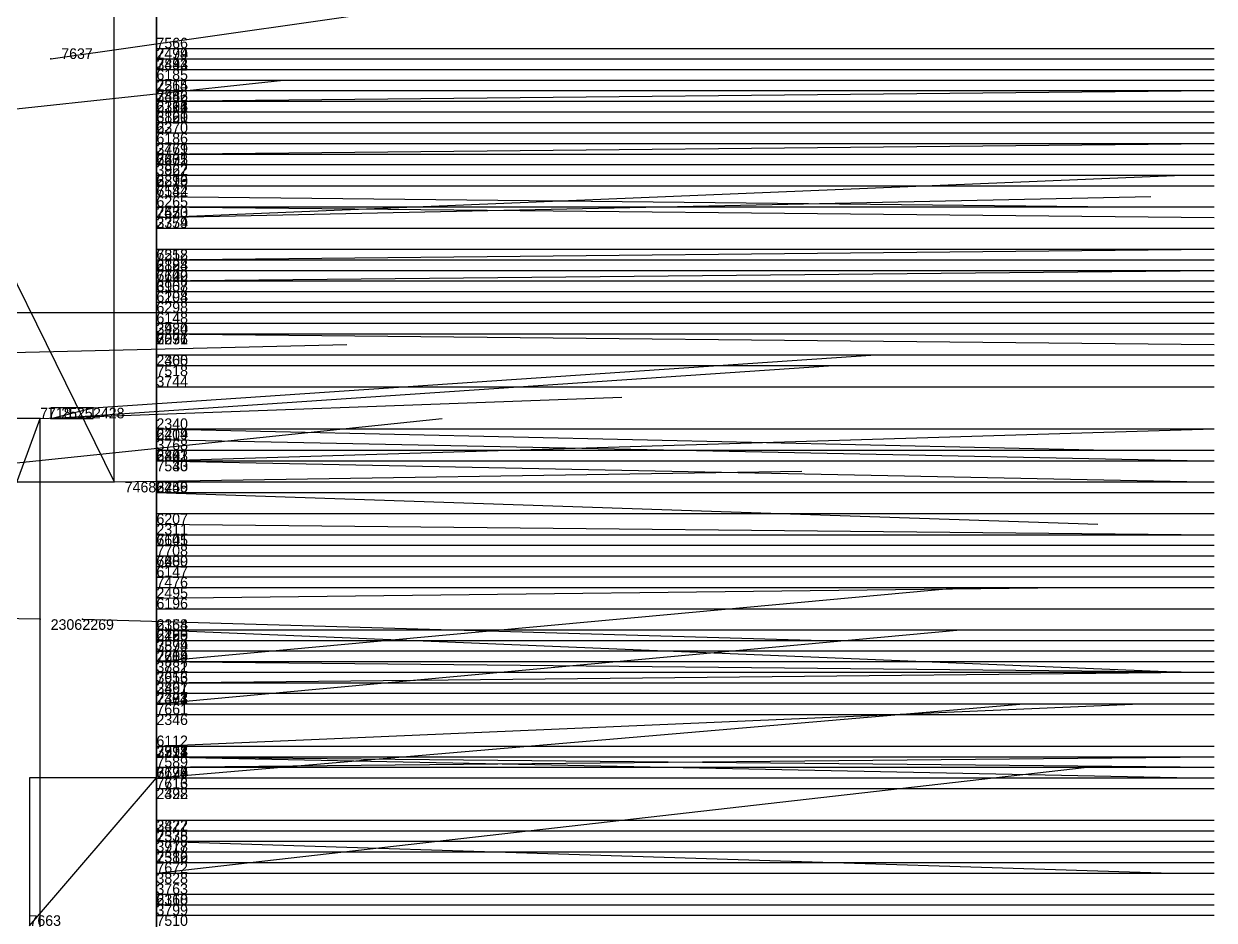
# Model space of a CAD drawing. Extents: x -0.07 to 1.1, y -0.07 to 1.1.
# Drawn here: x 0.9875 to 1.1, y 0.7805 to 0.8653 of the extents above; entities that cross this region are included whole.
import ezdxf

# ---------------------------------------------------------------- set-up
doc = ezdxf.new("R2010")
doc.units = 0
for name, color, linetype in [('Clients', 3, 'CONTINUOUS'), ('Facilities', 3, 'CONTINUOUS'), ('Facilities_lines', 3, 'CONTINUOUS'), ('Min_max_boxes', 1, 'CONTINUOUS'), ('Normals', 1, 'CONTINUOUS'), ('Source_points', 5, 'CONTINUOUS'), ('Text', 3, 'CONTINUOUS')]:
    doc.layers.add(name, color=color, linetype=linetype)

msp = doc.modelspace()

# ---------------------------------------------------------------- linework, layer by layer
at = {"layer": 'Clients', "color": 5}
for p in [(1, 0.863, 0.849), (1, 0.863, 0.846), (1, 0.862, 0.072), (1, 0.861, 0.222), (1, 0.861, 0.412), (1, 0.86, 0.839), (1, 0.859, 0.076), (1, 0.859, 0.169), (1, 0.859, 0.412), (1, 0.858, 0.749), (1, 0.858, 0.815), (1, 0.857, 0.687), (1, 0.857, 0.533), (1, 0.856, 0.688), (1, 0.856, 0.592), (1, 0.855, 0.688), (1, 0.855, 0.664), (1, 0.854, 0.454), (1, 0.853, 0.173), (1, 0.853, 0.632), (1, 0.853, 0.776), (1, 0.852, 0.359), (1, 0.851, 0.392), (1, 0.851, 0.465), (1, 0.85, 0.182), (1, 0.85, 0.664), (1, 0.85, 0.55), (1, 0.848, 0.634), (1, 0.846, 0.199), (1, 0.846, 0.317), (1, 0.844, 0.655), (1, 0.843, 0.118), (1, 0.843, 0.598), (1, 0.842, 0.26), (1, 0.842, 0.802), (1, 0.841, 0.259), (1, 0.841, 0.667), (1, 0.841, 0.663), (1, 0.84, 0.666), (1, 0.839, 0.69), (1, 0.839, 0.746), (1, 0.838, 0.524), (1, 0.837, 0.387), (1, 0.836, 0.137), (1, 0.836, 0.57), (1, 0.836, 0.773), (1, 0.834, 0.098), (1, 0.833, 0.085), (1, 0.833, 0.836), (1, 0.831, 0.378), (0.994, 0.829), (0.989, 0.828, 1), (1, 0.827, 0.622), (1, 0.825, 0.226), (1, 0.825, 0.501), (1, 0.824, 0.051), (1, 0.824, 0.385), (1, 0.824, 0.536), (1, 0.824, 0.892), (0.996, 0.822, 1), (1, 0.822, 0.746), (1, 0.821, 0.496), (1, 0.819, 0.683), (1, 0.817, 0.641), (1, 0.816, 0.863), (1, 0.816, 0.85), (1, 0.815, 0.526), (1, 0.815, 0.874), (1, 0.814, 0.799), (1, 0.813, 0.558), (1, 0.812, 0.796), (1, 0.81, 0.614), (1, 0.808, 0.619), (1, 0.808, 0.611), (1, 0.808, 0.57), (1, 0.807, 0.214), (1, 0.807, 0.67), (1, 0.807, 0.653), (1, 0.807, 0.865), (1, 0.806, 0.382), (1, 0.805, 0.061), (1, 0.805, 0.291), (1, 0.805, 0.998), (1, 0.804, 0.311), (1, 0.803, 0.282), (1, 0.802, 0.222), (1, 0.802, 0.46), (1, 0.801, 0.109), (1, 0.801, 0.176), (1, 0.801, 0.807), (1, 0.801, 0.787), (1, 0.801, 0.809), (1, 0.8, 0.115), (1, 0.797, 0.456), (1, 0.797, 0.261), (1, 0.797, 0.746), (1, 0.796, 0.204), (1, 0.796, 0.814), (1, 0.795, 0.682), (1, 0.795, 0.793), (1, 0.794, 0.471), (1, 0.794, 0.56), (1, 0.794, 0.99), (1, 0.793, 0.114), (1, 0.793, 0.133), (1, 0.793, 0.783), (1, 0.79, 0.111), (1, 0.79, 0.324), (1, 0.789, 0.785), (1, 0.788, 0.404), (1, 0.787, 0.392), (1, 0.786, 0.076), (1, 0.786, 0.215), (1, 0.786, 0.797), (1, 0.785, 0.335), (1, 0.783, 0.488), (1, 0.782, 0.128), (1, 0.782, 0.639), (1, 0.781, 0.285), (1, 0.781, 0.76)]:
    msp.add_point(p, dxfattribs=at)
at = {"layer": 'Facilities', "color": 3}
for p in [(0.99, 0.862, 1), (1, 0.861, 0.892), (1, 0.86, 0.535), (1, 0.858, 0.065), (1, 0.857, 0.303), (1, 0.855, 0.207), (1, 0.853, 0.072), (1, 0.853, 0.788), (1, 0.849, 0.977), (1, 0.848, 0.082), (1, 0.847, 0.951), (1, 0.847, 0.942), (1, 0.843, 0.915), (1, 0.841, 0.905), (1, 0.836, 0.072), (0.99, 0.828), (1, 0.827, 0.018), (1, 0.826, 0.053), (1, 0.824, 0.918), (1, 0.821, 0.015), (1, 0.818, 0.075), (1, 0.811, 0.007), (0.989, 0.809), (0.993, 0.809), (1, 0.808, 0.045), (1, 0.808, 0.071), (1, 0.806, 0.903), (1, 0.803, 0.934), (1, 0.801, 0.999), (1, 0.797, 0.96), (1, 0.796, 0.063), (1, 0.796, 0.05), (1, 0.795, 0.911), (1, 0.788, 0.033), (1, 0.785, 0.973)]:
    msp.add_point(p, dxfattribs=at)
at = {"layer": 'Facilities_lines', "color": 3}
for p, q in [((1, 0.91, 0.137), (1, 0.843, 0.118)), ((1, 0.91, 0.137), (1, 0.836, 0.137)), ((1, 0.86, 0.535), (1, 0.91, 0.497)), ((1, 0.86, 0.535), (1, 0.907, 0.51)), ((1, 0.853, 0.788), (1, 0.905, 0.788)), ((1, 0.899, 0.448), (1, 0.854, 0.454)), ((1, 0.899, 0.448), (1, 0.794, 0.471)), ((1, 0.899, 0.448), (1, 0.851, 0.465)), ((1, 0.899, 0.448), (1, 0.802, 0.46)), ((1, 0.899, 0.448), (1, 0.797, 0.456)), ((1, 0.853, 0.788), (1, 0.897, 0.792)), ((1, 0.853, 0.788), (1, 0.896, 0.753)), ((1, 0.86, 0.535), (1, 0.895, 0.565)), ((1, 0.857, 0.303), (1, 0.894, 0.295)), ((1, 0.857, 0.303), (1, 0.894, 0.339)), ((1, 0.86, 0.535), (1, 0.893, 0.534)), ((1, 0.855, 0.207), (1, 0.891, 0.198)), ((0.964, 0.887, 1), (0.996, 0.822, 1)), ((1, 0.86, 0.535), (1, 0.887, 0.537)), ((1, 0.853, 0.788), (1, 0.885, 0.813)), ((1, 0.86, 0.535), (1, 0.882, 0.546)), ((1, 0.86, 0.535), (1, 0.882, 0.545)), ((1, 0.86, 0.535), (1, 0.879, 0.498)), ((1, 0.86, 0.535), (1, 0.878, 0.552)), ((1, 0.861, 0.892), (1, 0.877, 0.887)), ((1, 0.853, 0.788), (1, 0.876, 0.769)), ((1, 0.86, 0.535), (1, 0.875, 0.551)), ((1, 0.86, 0.535), (1, 0.874, 0.538)), ((1, 0.86, 0.535), (1, 0.873, 0.574)), ((1, 0.872, 0.393), (1, 0.831, 0.378)), ((1, 0.872, 0.393), (1, 0.788, 0.404)), ((1, 0.872, 0.393), (1, 0.758, 0.363)), ((1, 0.872, 0.393), (1, 0.806, 0.382)), ((1, 0.872, 0.393), (1, 0.824, 0.385)), ((1, 0.872, 0.393), (1, 0.859, 0.412)), ((1, 0.872, 0.393), (1, 0.851, 0.392)), ((1, 0.872, 0.393), (1, 0.861, 0.412)), ((1, 0.872, 0.393), (1, 0.787, 0.392)), ((1, 0.872, 0.393), (1, 0.837, 0.387)), ((1, 0.872, 0.393), (1, 0.852, 0.359)), ((1, 0.872, 0.393), (1, 0.752, 0.418)), ((1, 0.871, 0.673), (1, 0.75, 0.669)), ((1, 0.871, 0.673), (1, 0.75, 0.665)), ((1, 0.871, 0.673), (1, 0.742, 0.677)), ((1, 0.871, 0.673), (1, 0.745, 0.649)), ((1, 0.871, 0.673), (1, 0.726, 0.683)), ((1, 0.871, 0.673), (1, 0.729, 0.688)), ((1, 0.871, 0.673), (1, 0.747, 0.685)), ((1, 0.871, 0.673), (1, 0.754, 0.682)), ((1, 0.871, 0.673), (1, 0.765, 0.713)), ((1, 0.871, 0.673), (1, 0.856, 0.688)), ((1, 0.871, 0.673), (1, 0.795, 0.682)), ((1, 0.871, 0.673), (1, 0.807, 0.67)), ((1, 0.871, 0.673), (1, 0.817, 0.641)), ((1, 0.871, 0.673), (1, 0.841, 0.667)), ((1, 0.871, 0.673), (1, 0.841, 0.663)), ((1, 0.871, 0.673), (1, 0.808, 0.619)), ((1, 0.871, 0.673), (1, 0.855, 0.688)), ((1, 0.871, 0.673), (1, 0.84, 0.666)), ((1, 0.871, 0.673), (1, 0.81, 0.614)), ((1, 0.871, 0.673), (1, 0.827, 0.622)), ((1, 0.871, 0.673), (1, 0.853, 0.632)), ((1, 0.871, 0.673), (1, 0.819, 0.683)), ((1, 0.871, 0.673), (1, 0.839, 0.69)), ((1, 0.871, 0.673), (1, 0.844, 0.655)), ((1, 0.871, 0.673), (1, 0.769, 0.715)), ((1, 0.871, 0.673), (1, 0.767, 0.665)), ((1, 0.871, 0.673), (1, 0.848, 0.634)), ((1, 0.871, 0.673), (1, 0.857, 0.687)), ((1, 0.871, 0.673), (1, 0.807, 0.653)), ((1, 0.871, 0.673), (1, 0.855, 0.664)), ((1, 0.871, 0.673), (1, 0.761, 0.699)), ((1, 0.871, 0.673), (1, 0.85, 0.664)), ((1, 0.871, 0.673), (1, 0.777, 0.673)), ((1, 0.857, 0.303), (1, 0.869, 0.246)), ((1, 0.857, 0.303), (1, 0.868, 0.282)), ((1, 0.86, 0.535), (1, 0.868, 0.55)), ((1, 0.857, 0.303), (1, 0.867, 0.248)), ((1, 0.861, 0.892), (1, 0.863, 0.849)), ((1, 0.861, 0.892), (1, 0.863, 0.846)), ((1, 0.853, 0.072), (1, 0.862, 0.072)), ((1, 0.855, 0.207), (1, 0.861, 0.222)), ((1, 0.861, 0.892), (1, 0.86, 0.839)), ((1, 0.861, 0.892), (1, 0.824, 0.892)), ((1, 0.861, 0.892), (1, 0.807, 0.865)), ((1, 0.861, 0.892), (1, 0.816, 0.863)), ((1, 0.861, 0.892), (1, 0.815, 0.874)), ((1, 0.861, 0.892), (1, 0.816, 0.85)), ((1, 0.86, 0.535), (1, 0.716, 0.516)), ((1, 0.86, 0.535), (1, 0.843, 0.598)), ((1, 0.86, 0.535), (1, 0.727, 0.491)), ((1, 0.86, 0.535), (1, 0.729, 0.473)), ((1, 0.86, 0.535), (1, 0.727, 0.5)), ((1, 0.86, 0.535), (1, 0.783, 0.488)), ((1, 0.86, 0.535), (1, 0.772, 0.486)), ((1, 0.86, 0.535), (1, 0.778, 0.488)), ((1, 0.86, 0.535), (1, 0.732, 0.558)), ((1, 0.86, 0.535), (1, 0.722, 0.529)), ((1, 0.86, 0.535), (1, 0.744, 0.517)), ((1, 0.86, 0.535), (1, 0.74, 0.505)), ((1, 0.86, 0.535), (1, 0.725, 0.555)), ((1, 0.86, 0.535), (1, 0.741, 0.565)), ((1, 0.86, 0.535), (1, 0.821, 0.496)), ((1, 0.86, 0.535), (1, 0.825, 0.501)), ((1, 0.86, 0.535), (1, 0.78, 0.521)), ((1, 0.86, 0.535), (1, 0.782, 0.639)), ((1, 0.86, 0.535), (1, 0.836, 0.57)), ((1, 0.86, 0.535), (1, 0.813, 0.558)), ((1, 0.86, 0.535), (1, 0.838, 0.524)), ((1, 0.86, 0.535), (1, 0.85, 0.55)), ((1, 0.86, 0.535), (1, 0.774, 0.569)), ((1, 0.86, 0.535), (1, 0.779, 0.55)), ((1, 0.86, 0.535), (1, 0.808, 0.611)), ((1, 0.86, 0.535), (1, 0.794, 0.56)), ((1, 0.86, 0.535), (1, 0.856, 0.592)), ((1, 0.86, 0.535), (1, 0.815, 0.526)), ((1, 0.86, 0.535), (1, 0.769, 0.534)), ((1, 0.86, 0.535), (1, 0.808, 0.57)), ((1, 0.86, 0.535), (1, 0.824, 0.536)), ((1, 0.86, 0.535), (1, 0.764, 0.558)), ((1, 0.86, 0.535), (1, 0.765, 0.528)), ((1, 0.86, 0.535), (1, 0.857, 0.533)), ((1, 0.836, 0.072), (1, 0.859, 0.076)), ((1, 0.855, 0.207), (1, 0.859, 0.169)), ((1, 0.853, 0.788), (1, 0.858, 0.749)), ((1, 0.853, 0.788), (1, 0.858, 0.815)), ((1, 0.857, 0.303), (1, 0.775, 0.341)), ((1, 0.857, 0.303), (1, 0.773, 0.346)), ((1, 0.857, 0.303), (1, 0.797, 0.261)), ((1, 0.857, 0.303), (1, 0.761, 0.305)), ((1, 0.857, 0.303), (1, 0.781, 0.285)), ((1, 0.857, 0.303), (1, 0.805, 0.291)), ((1, 0.857, 0.303), (1, 0.846, 0.317)), ((1, 0.857, 0.303), (1, 0.804, 0.311)), ((1, 0.857, 0.303), (1, 0.785, 0.335)), ((1, 0.857, 0.303), (1, 0.767, 0.28)), ((1, 0.857, 0.303), (1, 0.79, 0.324)), ((1, 0.857, 0.303), (1, 0.842, 0.26)), ((1, 0.857, 0.303), (1, 0.762, 0.26)), ((1, 0.857, 0.303), (1, 0.841, 0.259)), ((1, 0.857, 0.303), (1, 0.803, 0.282)), ((1, 0.857, 0.303), (1, 0.717, 0.288)), ((1, 0.857, 0.303), (1, 0.742, 0.336)), ((1, 0.857, 0.303), (1, 0.757, 0.341)), ((1, 0.855, 0.207), (1, 0.721, 0.219)), ((1, 0.855, 0.207), (1, 0.757, 0.198)), ((1, 0.855, 0.207), (1, 0.757, 0.179)), ((1, 0.855, 0.207), (1, 0.729, 0.201)), ((1, 0.855, 0.207), (1, 0.743, 0.191)), ((1, 0.855, 0.207), (1, 0.755, 0.202)), ((1, 0.855, 0.207), (1, 0.749, 0.223)), ((1, 0.855, 0.207), (1, 0.779, 0.163)), ((1, 0.855, 0.207), (1, 0.796, 0.204)), ((1, 0.855, 0.207), (1, 0.825, 0.226)), ((1, 0.855, 0.207), (1, 0.801, 0.176)), ((1, 0.855, 0.207), (1, 0.846, 0.199)), ((1, 0.855, 0.207), (1, 0.85, 0.182)), ((1, 0.855, 0.207), (1, 0.764, 0.214)), ((1, 0.855, 0.207), (1, 0.853, 0.173)), ((1, 0.855, 0.207), (1, 0.767, 0.212)), ((1, 0.855, 0.207), (1, 0.807, 0.214)), ((1, 0.855, 0.207), (1, 0.802, 0.222)), ((1, 0.855, 0.207), (1, 0.786, 0.215)), ((1, 0.855, 0.207), (1, 0.724, 0.253)), ((1, 0.853, 0.788), (1, 0.753, 0.729)), ((1, 0.853, 0.788), (1, 0.797, 0.746)), ((1, 0.853, 0.788), (1, 0.822, 0.746)), ((1, 0.853, 0.788), (1, 0.839, 0.746)), ((1, 0.853, 0.788), (1, 0.833, 0.836)), ((1, 0.853, 0.788), (1, 0.762, 0.79)), ((1, 0.853, 0.788), (1, 0.778, 0.788)), ((1, 0.853, 0.788), (1, 0.801, 0.807)), ((1, 0.853, 0.788), (1, 0.812, 0.796)), ((1, 0.853, 0.788), (1, 0.814, 0.799)), ((1, 0.853, 0.788), (1, 0.801, 0.787)), ((1, 0.853, 0.788), (1, 0.781, 0.76)), ((1, 0.853, 0.788), (1, 0.773, 0.788)), ((1, 0.853, 0.788), (1, 0.836, 0.773)), ((1, 0.853, 0.788), (1, 0.796, 0.814)), ((1, 0.853, 0.788), (1, 0.789, 0.785)), ((1, 0.853, 0.788), (1, 0.786, 0.797)), ((1, 0.853, 0.788), (1, 0.842, 0.802)), ((1, 0.853, 0.788), (1, 0.793, 0.783)), ((1, 0.853, 0.788), (1, 0.795, 0.793)), ((1, 0.853, 0.788), (1, 0.853, 0.776)), ((1, 0.853, 0.788), (1, 0.801, 0.809)), ((1, 0.853, 0.788), (1, 0.753, 0.763)), ((1, 0.853, 0.788), (1, 0.74, 0.773)), ((1, 0.853, 0.788), (1, 0.752, 0.801)), ((1, 0.755, 0.082), (1, 0.834, 0.098)), ((1, 0.755, 0.082), (1, 0.833, 0.085)), ((0.99, 0.828), (0.994, 0.829)), ((0.967, 0.768, 1), (0.989, 0.828, 1)), ((1, 0.826, 0.053), (1, 0.824, 0.051)), ((1, 0.796, 0.063), (1, 0.805, 0.061)), ((1, 0.801, 0.999), (1, 0.805, 0.998)), ((1, 0.755, 0.082), (1, 0.801, 0.109)), ((1, 0.755, 0.082), (1, 0.8, 0.115)), ((0.988, 0.78, 1), (1, 0.794, 0.99)), ((1, 0.755, 0.082), (1, 0.793, 0.114)), ((1, 0.755, 0.082), (1, 0.793, 0.133)), ((1, 0.755, 0.082), (1, 0.79, 0.111)), ((1, 0.755, 0.082), (1, 0.786, 0.076)), ((1, 0.755, 0.082), (1, 0.782, 0.128))]:
    msp.add_line(p, q, dxfattribs=at)
at = {"layer": 'Min_max_boxes', "color": 1}
for p, q in [((1, 0.794, 0.412), (1, 0.911, 0.412)), ((1, 0.911, 0.412), (1, 0.794, 0.412)), ((1, 0.794, 0.476), (1, 0.911, 0.476)), ((1, 0.911, 0.476), (1, 0.794, 0.476)), ((1, 0.836, 0.097), (1, 0.91, 0.097)), ((1, 0.91, 0.097), (1, 0.836, 0.097)), ((1, 0.836, 0.147), (1, 0.91, 0.147)), ((1, 0.91, 0.147), (1, 0.836, 0.147)), ((1, 0.716, 0.473), (1, 0.91, 0.473)), ((1, 0.91, 0.473), (1, 0.716, 0.473)), ((1, 0.716, 0.639), (1, 0.91, 0.639)), ((1, 0.91, 0.639), (1, 0.716, 0.639)), ((1, 0.752, 0.351), (1, 0.905, 0.351)), ((1, 0.905, 0.351), (1, 0.752, 0.351)), ((1, 0.752, 0.43), (1, 0.905, 0.43)), ((1, 0.905, 0.43), (1, 0.752, 0.43)), ((1, 0.74, 0.729), (1, 0.905, 0.729)), ((1, 0.905, 0.729), (1, 0.74, 0.729)), ((1, 0.74, 0.836), (1, 0.905, 0.836)), ((1, 0.905, 0.836), (1, 0.74, 0.836)), ((1, 0.726, 0.614), (1, 0.901, 0.614)), ((1, 0.901, 0.614), (1, 0.726, 0.614)), ((1, 0.726, 0.715), (1, 0.901, 0.715)), ((1, 0.901, 0.715), (1, 0.726, 0.715)), ((1, 0.717, 0.246), (1, 0.894, 0.246)), ((1, 0.894, 0.246), (1, 0.717, 0.246)), ((1, 0.717, 0.346), (1, 0.894, 0.346)), ((1, 0.894, 0.346), (1, 0.717, 0.346)), ((1, 0.721, 0.163), (1, 0.891, 0.163)), ((1, 0.891, 0.163), (1, 0.721, 0.163)), ((1, 0.721, 0.253), (1, 0.891, 0.253)), ((1, 0.891, 0.253), (1, 0.721, 0.253)), ((0.996, 0.822, 1), (0.996, 0.887, 1)), ((0.996, 0.822, 1), (0.996, 0.887, 1)), ((1, 0.807, 0.839), (1, 0.877, 0.839)), ((1, 0.877, 0.839), (1, 0.807, 0.839)), ((1, 0.807, 0.892), (1, 0.877, 0.892)), ((1, 0.877, 0.892), (1, 0.807, 0.892)), ((1, 0.853, 0.072), (1, 0.862, 0.072)), ((1, 0.862, 0.072), (1, 0.862, 0.072)), ((1, 0.862, 0.072), (1, 0.853, 0.072)), ((1, 0.853, 0.072), (1, 0.862, 0.072)), ((1, 0.862, 0.072), (1, 0.862, 0.072)), ((1, 0.862, 0.072), (1, 0.853, 0.072)), ((1, 0.862, 0.072), (1, 0.862, 0.072)), ((1, 0.862, 0.072), (1, 0.862, 0.072)), ((1, 0.836, 0.072), (1, 0.859, 0.072)), ((1, 0.859, 0.072), (1, 0.859, 0.072)), ((1, 0.859, 0.072), (1, 0.836, 0.072)), ((1, 0.836, 0.076), (1, 0.859, 0.076)), ((1, 0.859, 0.076), (1, 0.859, 0.076)), ((1, 0.859, 0.076), (1, 0.836, 0.076)), ((1, 0.859, 0.072), (1, 0.859, 0.076)), ((1, 0.859, 0.072), (1, 0.859, 0.076)), ((1, 0.853, 0.072), (1, 0.853, 0.072)), ((1, 0.853, 0.072), (1, 0.853, 0.072)), ((1, 0.853, 0.072), (1, 0.853, 0.072)), ((1, 0.853, 0.072), (1, 0.853, 0.072)), ((1, 0.836, 0.072), (1, 0.836, 0.072)), ((1, 0.836, 0.076), (1, 0.836, 0.076)), ((1, 0.836, 0.072), (1, 0.836, 0.076)), ((1, 0.836, 0.072), (1, 0.836, 0.076)), ((1, 0.836, 0.097), (1, 0.836, 0.097)), ((1, 0.836, 0.147), (1, 0.836, 0.147)), ((1, 0.836, 0.097), (1, 0.836, 0.147)), ((1, 0.836, 0.097), (1, 0.836, 0.147)), ((1, 0.726, 0.075), (1, 0.834, 0.075)), ((1, 0.834, 0.075), (1, 0.834, 0.075)), ((1, 0.834, 0.075), (1, 0.726, 0.075)), ((1, 0.726, 0.175), (1, 0.834, 0.175)), ((1, 0.834, 0.175), (1, 0.834, 0.175)), ((1, 0.834, 0.175), (1, 0.726, 0.175)), ((1, 0.834, 0.075), (1, 0.834, 0.175)), ((1, 0.834, 0.075), (1, 0.834, 0.175)), ((0.994, 0.829), (0.99, 0.829)), ((0.99, 0.829), (0.99, 0.828)), ((0.994, 0.829), (0.99, 0.829)), ((0.99, 0.829), (0.99, 0.828)), ((0.99, 0.829), (0.99, 0.829)), ((0.994, 0.828), (0.994, 0.829)), ((0.994, 0.828), (0.994, 0.829)), ((0.994, 0.829), (0.994, 0.829)), ((0.989, 0.828, 1), (0.967, 0.828, 1)), ((0.989, 0.828, 1), (0.967, 0.828, 1)), ((0.989, 0.768, 1), (0.989, 0.828, 1)), ((0.989, 0.768, 1), (0.989, 0.828, 1)), ((0.989, 0.828, 1), (0.989, 0.828, 1)), ((0.99, 0.828), (0.994, 0.828)), ((0.99, 0.828), (0.994, 0.828)), ((0.99, 0.828), (0.99, 0.828)), ((0.994, 0.828), (0.994, 0.828)), ((1, 0.824, 0.051), (1, 0.826, 0.051)), ((1, 0.826, 0.051), (1, 0.826, 0.051)), ((1, 0.826, 0.051), (1, 0.824, 0.051)), ((1, 0.824, 0.053), (1, 0.826, 0.053)), ((1, 0.826, 0.053), (1, 0.826, 0.053)), ((1, 0.826, 0.053), (1, 0.824, 0.053)), ((1, 0.826, 0.051), (1, 0.826, 0.053)), ((1, 0.826, 0.051), (1, 0.826, 0.053)), ((1, 0.824, 0.051), (1, 0.824, 0.051)), ((1, 0.824, 0.053), (1, 0.824, 0.053)), ((1, 0.824, 0.051), (1, 0.824, 0.053)), ((1, 0.824, 0.051), (1, 0.824, 0.053)), ((0.964, 0.822, 1), (0.996, 0.822, 1)), ((0.964, 0.822, 1), (0.996, 0.822, 1)), ((0.996, 0.822, 1), (0.996, 0.822, 1)), ((1, 0.807, 0.839), (1, 0.807, 0.839)), ((1, 0.807, 0.892), (1, 0.807, 0.892)), ((1, 0.807, 0.839), (1, 0.807, 0.892)), ((1, 0.807, 0.839), (1, 0.807, 0.892)), ((1, 0.796, 0.061), (1, 0.805, 0.061)), ((1, 0.805, 0.061), (1, 0.805, 0.061)), ((1, 0.805, 0.061), (1, 0.796, 0.061)), ((1, 0.796, 0.063), (1, 0.805, 0.063)), ((1, 0.805, 0.063), (1, 0.805, 0.063)), ((1, 0.805, 0.063), (1, 0.796, 0.063)), ((1, 0.805, 0.061), (1, 0.805, 0.063)), ((1, 0.805, 0.061), (1, 0.805, 0.063)), ((1, 0.801, 0.998), (1, 0.805, 0.998)), ((1, 0.805, 0.998), (1, 0.805, 0.998)), ((1, 0.805, 0.998), (1, 0.801, 0.998)), ((1, 0.801, 0.999), (1, 0.805, 0.999)), ((1, 0.805, 0.999), (1, 0.805, 0.999)), ((1, 0.805, 0.999), (1, 0.801, 0.999)), ((1, 0.805, 0.998), (1, 0.805, 0.999)), ((1, 0.805, 0.998), (1, 0.805, 0.999)), ((1, 0.801, 0.998), (1, 0.801, 0.998)), ((1, 0.801, 0.999), (1, 0.801, 0.999)), ((1, 0.801, 0.998), (1, 0.801, 0.999)), ((1, 0.801, 0.998), (1, 0.801, 0.999)), ((1, 0.796, 0.061), (1, 0.796, 0.061)), ((1, 0.796, 0.063), (1, 0.796, 0.063)), ((1, 0.796, 0.061), (1, 0.796, 0.063)), ((1, 0.796, 0.061), (1, 0.796, 0.063)), ((1, 0.794, 0.99), (0.988, 0.794, 0.99)), ((0.988, 0.794, 0.99), (0.988, 0.78, 0.99)), ((1, 0.794, 1), (0.988, 0.794, 1)), ((0.988, 0.794, 1), (0.988, 0.78, 1)), ((0.988, 0.794, 0.99), (0.988, 0.794, 1)), ((1, 0.794, 0.412), (1, 0.794, 0.412)), ((1, 0.794, 0.476), (1, 0.794, 0.476)), ((1, 0.794, 0.412), (1, 0.794, 0.476)), ((1, 0.794, 0.412), (1, 0.794, 0.476)), ((1, 0.78, 0.99), (1, 0.794, 0.99)), ((1, 0.78, 1), (1, 0.794, 1)), ((1, 0.794, 0.99), (1, 0.794, 1))]:
    msp.add_line(p, q, dxfattribs=at)
at = {"layer": 'Normals', "color": 1}
for p, q in [((0.99, 0.862, 1), (1.053, 0.871, 1.077)), ((1, 0.863, 0.849), (1.1, 0.863, 0.849)), ((1, 0.863, 0.846), (1.1, 0.863, 0.846)), ((1, 0.862, 0.072), (1.1, 0.862, 0.067)), ((1, 0.861, 0.222), (1.1, 0.861, 0.222)), ((1, 0.861, 0.412), (1.1, 0.861, 0.412)), ((1, 0.861, 0.892), (1.1, 0.861, 0.892)), ((0.975, 0.856, 1), (1.012, 0.86, 1.093)), ((1, 0.86, 0.535), (1.1, 0.86, 0.535)), ((1, 0.86, 0.839), (1.1, 0.86, 0.839)), ((1, 0.859, 0.169), (1.1, 0.859, 0.169)), ((1, 0.858, 0.065), (1.1, 0.859, 0.055)), ((1, 0.859, 0.076), (1.1, 0.859, 0.072)), ((1, 0.859, 0.412), (1.1, 0.859, 0.412)), ((1, 0.858, 0.749), (1.1, 0.858, 0.749)), ((1, 0.858, 0.815), (1.1, 0.858, 0.815)), ((1, 0.857, 0.303), (1.1, 0.857, 0.303)), ((1, 0.857, 0.687), (1.1, 0.857, 0.687)), ((1, 0.857, 0.533), (1.1, 0.857, 0.533)), ((1, 0.856, 0.688), (1.1, 0.856, 0.688)), ((1, 0.856, 0.592), (1.1, 0.856, 0.592)), ((1, 0.855, 0.207), (1.1, 0.855, 0.207)), ((1, 0.855, 0.688), (1.1, 0.855, 0.688)), ((1, 0.855, 0.664), (1.1, 0.855, 0.664)), ((1, 0.853, 0.072), (1.1, 0.854, 0.068)), ((1, 0.854, 0.454), (1.1, 0.854, 0.454)), ((1, 0.853, 0.173), (1.1, 0.853, 0.173)), ((1, 0.853, 0.632), (1.1, 0.853, 0.632)), ((1, 0.853, 0.776), (1.1, 0.853, 0.776)), ((1, 0.853, 0.788), (1.1, 0.853, 0.788)), ((1, 0.852, 0.359), (1.1, 0.852, 0.359)), ((1, 0.851, 0.465), (1.1, 0.851, 0.465)), ((1, 0.851, 0.392), (1.1, 0.851, 0.392)), ((1, 0.847, 0.942), (1.097, 0.851, 0.967)), ((1, 0.85, 0.182), (1.1, 0.85, 0.182)), ((1, 0.85, 0.55), (1.1, 0.85, 0.55)), ((1, 0.85, 0.664), (1.1, 0.85, 0.664)), ((1, 0.847, 0.951), (1.094, 0.849, 0.984)), ((1, 0.849, 0.977), (1.091, 0.848, 1.019)), ((1, 0.848, 0.082), (1.1, 0.847, 0.08)), ((1, 0.848, 0.634), (1.1, 0.848, 0.634)), ((1, 0.846, 0.199), (1.1, 0.846, 0.199)), ((1, 0.846, 0.317), (1.1, 0.846, 0.317)), ((1, 0.844, 0.655), (1.1, 0.844, 0.655)), ((1, 0.843, 0.915), (1.1, 0.844, 0.924)), ((1, 0.843, 0.118), (1.1, 0.843, 0.118)), ((1, 0.843, 0.598), (1.1, 0.843, 0.598)), ((1, 0.842, 0.26), (1.1, 0.842, 0.26)), ((1, 0.842, 0.802), (1.1, 0.842, 0.802)), ((1, 0.841, 0.905), (1.1, 0.842, 0.912)), ((1, 0.841, 0.259), (1.1, 0.841, 0.259)), ((1, 0.841, 0.667), (1.1, 0.841, 0.667)), ((1, 0.841, 0.663), (1.1, 0.841, 0.663)), ((1, 0.84, 0.666), (1.1, 0.84, 0.666)), ((1, 0.839, 0.69), (1.1, 0.839, 0.69)), ((1, 0.839, 0.746), (1.1, 0.839, 0.746)), ((0.977, 0.838, 1), (1.019, 0.838, 1.091)), ((1, 0.838, 0.524), (1.1, 0.838, 0.524)), ((1, 0.837, 0.387), (1.1, 0.837, 0.387)), ((1, 0.836, 0.072), (1.1, 0.835, 0.068)), ((1, 0.836, 0.137), (1.1, 0.836, 0.137)), ((1, 0.836, 0.57), (1.1, 0.836, 0.57)), ((1, 0.836, 0.773), (1.1, 0.836, 0.773)), ((0.976, 0.834, 1), (1.018, 0.835, 1.09)), ((0.994, 0.829), (1.068, 0.834, -0.067)), ((1, 0.834, 0.098), (1.1, 0.834, 0.098)), ((0.99, 0.828), (1.064, 0.833, -0.067)), ((1, 0.833, 0.085), (1.1, 0.833, 0.085)), ((1, 0.833, 0.836), (1.1, 0.833, 0.836)), ((1, 0.831, 0.378), (1.1, 0.831, 0.378)), ((0.989, 0.828, 1), (1.044, 0.83, 1.083)), ((0.979, 0.823, 1), (1.027, 0.828, 1.088)), ((1, 0.827, 0.018), (1.09, 0.825, -0.026)), ((1, 0.827, 0.622), (1.1, 0.827, 0.622)), ((1, 0.824, 0.918), (1.1, 0.827, 0.926)), ((1, 0.826, 0.053), (1.099, 0.824, 0.039)), ((1, 0.825, 0.226), (1.1, 0.825, 0.226)), ((1, 0.825, 0.501), (1.1, 0.825, 0.501)), ((1, 0.824, 0.051), (1.099, 0.822, 0.038)), ((1, 0.824, 0.385), (1.1, 0.824, 0.385)), ((1, 0.824, 0.536), (1.1, 0.824, 0.536)), ((1, 0.824, 0.892), (1.1, 0.824, 0.892)), ((0.996, 0.822, 1), (1.061, 0.823, 1.076)), ((1, 0.822, 0.746), (1.1, 0.822, 0.746)), ((1, 0.821, 0.015), (1.089, 0.818, -0.03)), ((1, 0.821, 0.496), (1.1, 0.821, 0.496)), ((1, 0.819, 0.683), (1.1, 0.819, 0.683)), ((1, 0.818, 0.075), (1.1, 0.817, 0.072)), ((1, 0.817, 0.641), (1.1, 0.817, 0.641)), ((1, 0.816, 0.863), (1.1, 0.816, 0.863)), ((1, 0.816, 0.85), (1.1, 0.816, 0.85)), ((1, 0.815, 0.526), (1.1, 0.815, 0.526)), ((1, 0.815, 0.874), (1.1, 0.815, 0.874)), ((1, 0.814, 0.799), (1.1, 0.814, 0.799)), ((1, 0.813, 0.558), (1.1, 0.813, 0.558)), ((1, 0.811, 0.007), (1.086, 0.812, -0.045)), ((1, 0.812, 0.796), (1.1, 0.812, 0.796)), ((1, 0.805, 0.998), (1.076, 0.812, 1.062)), ((0.989, 0.809), (0.923, 0.81, 0.075)), ((1, 0.81, 0.614), (1.1, 0.81, 0.614)), ((0.993, 0.809), (1.063, 0.807, -0.071)), ((1, 0.808, 0.045), (1.097, 0.804, 0.022)), ((1, 0.808, 0.071), (1.1, 0.808, 0.066)), ((1, 0.808, 0.611), (1.1, 0.808, 0.611)), ((1, 0.808, 0.619), (1.1, 0.808, 0.619)), ((1, 0.808, 0.57), (1.1, 0.808, 0.57)), ((1, 0.801, 0.999), (1.076, 0.808, 1.064)), ((1, 0.807, 0.214), (1.1, 0.807, 0.214)), ((1, 0.807, 0.67), (1.1, 0.807, 0.67)), ((1, 0.807, 0.653), (1.1, 0.807, 0.653)), ((1, 0.807, 0.865), (1.1, 0.807, 0.865)), ((1, 0.806, 0.382), (1.1, 0.806, 0.382)), ((1, 0.806, 0.903), (1.1, 0.806, 0.906)), ((1, 0.805, 0.061), (1.1, 0.804, 0.053)), ((1, 0.805, 0.291), (1.1, 0.805, 0.291)), ((1, 0.804, 0.311), (1.1, 0.804, 0.311)), ((1, 0.803, 0.934), (1.098, 0.804, 0.955)), ((1, 0.803, 0.282), (1.1, 0.803, 0.282)), ((1, 0.802, 0.222), (1.1, 0.802, 0.222)), ((1, 0.802, 0.46), (1.1, 0.802, 0.46)), ((1, 0.801, 0.176), (1.1, 0.801, 0.176)), ((1, 0.801, 0.109), (1.1, 0.801, 0.109)), ((1, 0.801, 0.807), (1.1, 0.801, 0.807)), ((1, 0.801, 0.787), (1.1, 0.801, 0.787)), ((1, 0.797, 0.96), (1.093, 0.801, 0.997)), ((1, 0.801, 0.809), (1.1, 0.801, 0.809)), ((1, 0.794, 0.99), (1.082, 0.801, 1.046)), ((1, 0.8, 0.115), (1.1, 0.8, 0.115)), ((1, 0.797, 0.261), (1.1, 0.797, 0.261)), ((1, 0.797, 0.456), (1.1, 0.797, 0.456)), ((1, 0.797, 0.746), (1.1, 0.797, 0.746)), ((1, 0.796, 0.204), (1.1, 0.796, 0.204)), ((1, 0.796, 0.063), (1.1, 0.795, 0.056)), ((1, 0.796, 0.05), (1.098, 0.794, 0.031)), ((1, 0.796, 0.814), (1.1, 0.796, 0.814)), ((1, 0.795, 0.911), (1.1, 0.796, 0.916)), ((1, 0.795, 0.682), (1.1, 0.795, 0.682)), ((1, 0.795, 0.793), (1.1, 0.795, 0.793)), ((1, 0.785, 0.973), (1.088, 0.795, 1.02)), ((1, 0.794, 0.471), (1.1, 0.794, 0.471)), ((1, 0.794, 0.56), (1.1, 0.794, 0.56)), ((1, 0.793, 0.114), (1.1, 0.793, 0.114)), ((1, 0.793, 0.133), (1.1, 0.793, 0.133)), ((1, 0.793, 0.783), (1.1, 0.793, 0.783)), ((1, 0.79, 0.111), (1.1, 0.79, 0.111)), ((1, 0.79, 0.324), (1.1, 0.79, 0.324)), ((1, 0.789, 0.785), (1.1, 0.789, 0.785)), ((1, 0.788, 0.033), (1.096, 0.785, 0.005)), ((1, 0.788, 0.404), (1.1, 0.788, 0.404)), ((1, 0.787, 0.392), (1.1, 0.787, 0.392)), ((1, 0.786, 0.076), (1.1, 0.786, 0.076)), ((1, 0.786, 0.215), (1.1, 0.786, 0.215)), ((1, 0.786, 0.797), (1.1, 0.786, 0.797)), ((1, 0.785, 0.335), (1.1, 0.785, 0.335)), ((1, 0.783, 0.488), (1.1, 0.783, 0.488)), ((1, 0.782, 0.128), (1.1, 0.782, 0.128)), ((1, 0.782, 0.639), (1.1, 0.782, 0.639)), ((1, 0.781, 0.285), (1.1, 0.781, 0.285)), ((1, 0.781, 0.76), (1.1, 0.781, 0.76))]:
    msp.add_line(p, q, dxfattribs=at)
at = {"layer": 'Source_points', "color": 5}
for p in [(1, 0.863, 0.849), (1, 0.863, 0.846), (0.99, 0.862, 1), (1, 0.862, 0.072), (1, 0.861, 0.222), (1, 0.861, 0.412), (1, 0.861, 0.892), (1, 0.86, 0.535), (1, 0.86, 0.839), (1, 0.859, 0.169), (1, 0.859, 0.076), (1, 0.859, 0.412), (1, 0.858, 0.065), (1, 0.858, 0.749), (1, 0.858, 0.815), (1, 0.857, 0.303), (1, 0.857, 0.687), (1, 0.857, 0.533), (1, 0.856, 0.688), (1, 0.856, 0.592), (1, 0.855, 0.207), (1, 0.855, 0.688), (1, 0.855, 0.664), (1, 0.854, 0.454), (1, 0.853, 0.072), (1, 0.853, 0.173), (1, 0.853, 0.632), (1, 0.853, 0.776), (1, 0.853, 0.788), (1, 0.852, 0.359), (1, 0.851, 0.465), (1, 0.851, 0.392), (1, 0.85, 0.182), (1, 0.85, 0.55), (1, 0.85, 0.664), (1, 0.849, 0.977), (1, 0.848, 0.082), (1, 0.848, 0.634), (1, 0.847, 0.951), (1, 0.847, 0.942), (1, 0.846, 0.199), (1, 0.846, 0.317), (1, 0.844, 0.655), (1, 0.843, 0.118), (1, 0.843, 0.598), (1, 0.843, 0.915), (1, 0.842, 0.26), (1, 0.842, 0.802), (1, 0.841, 0.259), (1, 0.841, 0.667), (1, 0.841, 0.663), (1, 0.841, 0.905), (1, 0.84, 0.666), (1, 0.839, 0.69), (1, 0.839, 0.746), (1, 0.838, 0.524), (1, 0.837, 0.387), (1, 0.836, 0.072), (1, 0.836, 0.137), (1, 0.836, 0.57), (1, 0.836, 0.773), (1, 0.834, 0.098), (1, 0.833, 0.085), (1, 0.833, 0.836), (1, 0.831, 0.378), (0.994, 0.829), (0.989, 0.828, 1), (0.99, 0.828), (1, 0.827, 0.018), (1, 0.827, 0.622), (1, 0.826, 0.053), (1, 0.825, 0.226), (1, 0.825, 0.501), (1, 0.824, 0.051), (1, 0.824, 0.385), (1, 0.824, 0.536), (1, 0.824, 0.892), (1, 0.824, 0.918), (0.996, 0.822, 1), (1, 0.822, 0.746), (1, 0.821, 0.015), (1, 0.821, 0.496), (1, 0.819, 0.683), (1, 0.818, 0.075), (1, 0.817, 0.641), (1, 0.816, 0.863), (1, 0.816, 0.85), (1, 0.815, 0.526), (1, 0.815, 0.874), (1, 0.814, 0.799), (1, 0.813, 0.558), (1, 0.812, 0.796), (1, 0.811, 0.007), (1, 0.81, 0.614), (0.989, 0.809), (0.993, 0.809), (1, 0.808, 0.045), (1, 0.808, 0.071), (1, 0.808, 0.611), (1, 0.808, 0.619), (1, 0.808, 0.57), (1, 0.807, 0.214), (1, 0.807, 0.67), (1, 0.807, 0.653), (1, 0.807, 0.865), (1, 0.806, 0.382), (1, 0.806, 0.903), (1, 0.805, 0.061), (1, 0.805, 0.291), (1, 0.805, 0.998), (1, 0.804, 0.311), (1, 0.803, 0.282), (1, 0.803, 0.934), (1, 0.802, 0.222), (1, 0.802, 0.46), (1, 0.801, 0.176), (1, 0.801, 0.109), (1, 0.801, 0.807), (1, 0.801, 0.999), (1, 0.801, 0.787), (1, 0.801, 0.809), (1, 0.8, 0.115), (1, 0.797, 0.261), (1, 0.797, 0.456), (1, 0.797, 0.746), (1, 0.797, 0.96), (1, 0.796, 0.204), (1, 0.796, 0.063), (1, 0.796, 0.05), (1, 0.796, 0.814), (1, 0.795, 0.682), (1, 0.795, 0.911), (1, 0.795, 0.793), (1, 0.794, 0.471), (1, 0.794, 0.56), (1, 0.794, 0.99), (1, 0.793, 0.114), (1, 0.793, 0.133), (1, 0.793, 0.783), (1, 0.79, 0.111), (1, 0.79, 0.324), (1, 0.789, 0.785), (1, 0.788, 0.033), (1, 0.788, 0.404), (1, 0.787, 0.392), (1, 0.786, 0.076), (1, 0.786, 0.215), (1, 0.786, 0.797), (1, 0.785, 0.335), (1, 0.785, 0.973), (1, 0.783, 0.488), (1, 0.782, 0.128), (1, 0.782, 0.639), (1, 0.781, 0.285), (1, 0.781, 0.76)]:
    msp.add_point(p, dxfattribs=at)

# ---------------------------------------------------------------- texts
at = {"layer": 'Text', "color": 3}
for s, p in [('7566', (1, 0.863, 0.846)), ('7637', (0.991, 0.862, 1)), ('2499', (1, 0.862, 0.072)), ('7474', (1, 0.862, 0.849)), ('3894', (1, 0.861, 0.412)), ('2432', (1, 0.861, 0.222)), ('7443', (1, 0.861, 0.892)), ('6185', (1, 0.86, 0.535)), ('2264', (1, 0.859, 0.169)), ('7515', (1, 0.859, 0.839)), ('3883', (1, 0.858, 0.412)), ('2452', (1, 0.858, 0.076)), ('7446', (1, 0.858, 0.815)), ('2321', (1, 0.857, 0.065)), ('6114', (1, 0.857, 0.749)), ('6266', (1, 0.857, 0.687)), ('6292', (1, 0.857, 0.533)), ('3869', (1, 0.856, 0.303)), ('6121', (1, 0.856, 0.688)), ('6190', (1, 0.856, 0.592)), ('2370', (1, 0.855, 0.207)), ('6270', (1, 0.855, 0.664)), ('6186', (1, 0.854, 0.688)), ('3771', (1, 0.853, 0.454)), ('2469', (1, 0.853, 0.072)), ('3862', (1, 0.851, 0.465)), ('3927', (1, 0.851, 0.359)), ('2471', (1, 0.852, 0.173)), ('6205', (1, 0.852, 0.632)), ('7552', (1, 0.852, 0.776)), ('7631', (1, 0.852, 0.788)), ('3893', (1, 0.85, 0.392)), ('2319', (1, 0.85, 0.182)), ('6276', (1, 0.85, 0.664)), ('6144', (1, 0.849, 0.55)), ('7582', (1, 0.849, 0.977)), ('6265', (1, 0.848, 0.634)), ('2523', (1, 0.847, 0.082)), ('7450', (1, 0.847, 0.951)), ('7670', (1, 0.847, 0.942)), ('3779', (1, 0.846, 0.317)), ('2354', (1, 0.846, 0.199)), ('3884', (1, 0.842, 0.26)), ('6212', (1, 0.843, 0.655)), ('7558', (1, 0.843, 0.915)), ('2393', (1, 0.842, 0.118)), ('6128', (1, 0.842, 0.598)), ('6142', (1, 0.841, 0.667)), ('7609', (1, 0.841, 0.802)), ('7720', (1, 0.841, 0.905)), ('3907', (1, 0.84, 0.259)), ('6158', (1, 0.84, 0.663)), ('6194', (1, 0.839, 0.666)), ('6208', (1, 0.839, 0.69)), ('6298', (1, 0.838, 0.746)), ('6148', (1, 0.837, 0.524)), ('3920', (1, 0.836, 0.387)), ('2484', (1, 0.836, 0.137)), ('2271', (1, 0.835, 0.072)), ('6097', (1, 0.835, 0.57)), ('7536', (1, 0.835, 0.773)), ('2365', (1, 0.833, 0.085)), ('2400', (1, 0.833, 0.098)), ('7518', (1, 0.832, 0.836)), ('3744', (1, 0.831, 0.378)), ('7718', (0.989, 0.828, 1)), ('2525', (0.991, 0.828)), ('2428', (0.994, 0.828)), ('2340', (1, 0.827, 0.018)), ('2419', (1, 0.826, 0.053)), ('6204', (1, 0.826, 0.622)), ('3768', (1, 0.825, 0.501)), ('3882', (1, 0.824, 0.385)), ('2301', (1, 0.824, 0.226)), ('2442', (1, 0.824, 0.051)), ('6223', (1, 0.824, 0.536)), ('7530', (1, 0.823, 0.892)), ('7543', (1, 0.823, 0.918)), ('7468', (0.997, 0.821, 1)), ('3759', (1, 0.821, 0.496)), ('2440', (1, 0.821, 0.015)), ('6255', (1, 0.821, 0.746)), ('6207', (1, 0.818, 0.683)), ('2311', (1, 0.817, 0.075)), ('6141', (1, 0.816, 0.641)), ('7605', (1, 0.816, 0.863)), ('7708', (1, 0.815, 0.85)), ('6209', (1, 0.814, 0.526)), ('7480', (1, 0.814, 0.799)), ('7639', (1, 0.814, 0.874)), ('6147', (1, 0.813, 0.558)), ('7476', (1, 0.812, 0.796)), ('2495', (1, 0.811, 0.007)), ('6196', (1, 0.81, 0.614)), ('2306', (0.99, 0.808)), ('2269', (0.993, 0.808)), ('2358', (1, 0.808, 0.071)), ('6164', (1, 0.808, 0.619)), ('3879', (1, 0.806, 0.382)), ('2295', (1, 0.807, 0.045)), ('2480', (1, 0.807, 0.214)), ('6139', (1, 0.807, 0.67)), ('6163', (1, 0.807, 0.611)), ('6220', (1, 0.807, 0.57)), ('6269', (1, 0.807, 0.653)), ('7594', (1, 0.806, 0.865)), ('2289', (1, 0.805, 0.061)), ('7614', (1, 0.805, 0.998)), ('7705', (1, 0.805, 0.903)), ('3781', (1, 0.804, 0.311)), ('3832', (1, 0.804, 0.291)), ('3916', (1, 0.803, 0.282)), ('7653', (1, 0.803, 0.934)), ('3867', (1, 0.802, 0.46)), ('2491', (1, 0.802, 0.222)), ('2304', (1, 0.801, 0.176)), ('2497', (1, 0.801, 0.109)), ('7473', (1, 0.801, 0.807)), ('7481', (1, 0.801, 0.999)), ('7494', (1, 0.801, 0.787)), ('7661', (1, 0.8, 0.809)), ('2346', (1, 0.799, 0.115)), ('6112', (1, 0.797, 0.746)), ('3791', (1, 0.796, 0.261)), ('3917', (1, 0.796, 0.456)), ('2298', (1, 0.796, 0.204)), ('2312', (1, 0.796, 0.063)), ('2514', (1, 0.796, 0.05)), ('7513', (1, 0.796, 0.96)), ('7573', (1, 0.796, 0.814)), ('7589', (1, 0.795, 0.911)), ('3796', (1, 0.794, 0.471)), ('6127', (1, 0.794, 0.682)), ('6174', (1, 0.794, 0.56)), ('7629', (1, 0.794, 0.793)), ('7616', (1, 0.793, 0.783)), ('7713', (1, 0.793, 0.99)), ('2398', (1, 0.792, 0.114)), ('2422', (1, 0.792, 0.133)), ('3872', (1, 0.789, 0.324)), ('2427', (1, 0.789, 0.111)), ('2335', (1, 0.788, 0.033)), ('7578', (1, 0.788, 0.785)), ('3777', (1, 0.787, 0.404)), ('3918', (1, 0.787, 0.392)), ('2389', (1, 0.786, 0.076)), ('2512', (1, 0.786, 0.215)), ('7586', (1, 0.786, 0.797)), ('7672', (1, 0.785, 0.973)), ('3828', (1, 0.784, 0.335)), ('3763', (1, 0.783, 0.488)), ('2368', (1, 0.782, 0.128)), ('6110', (1, 0.782, 0.639)), ('3799', (1, 0.781, 0.285)), ('7663', (0.988, 0.78, 1)), ('7510', (1, 0.78, 0.76))]:
    msp.add_text(s, height=0.001, dxfattribs=at).set_placement(p)

doc.saveas('drawing.dxf')
